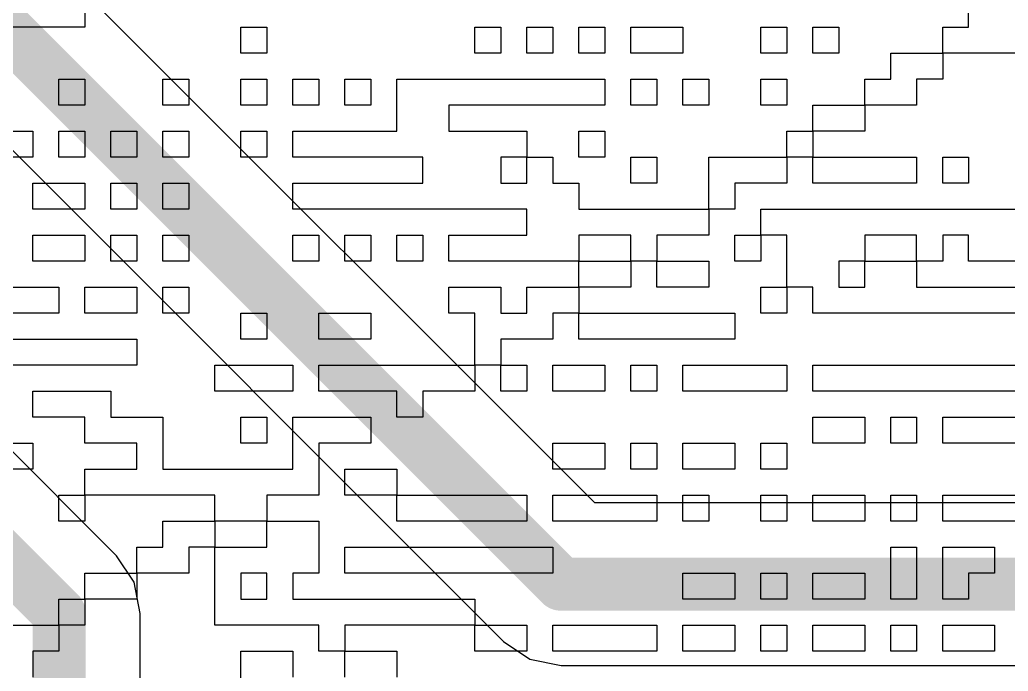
# Model space of a CAD drawing. Header units: inches. Extents: x 0.02 to 6.01, y 0.01 to 5.6.
# Drawn here: x 3.8076 to 3.9937, y 3.206 to 3.3286 of the extents above; entities that cross this region are included whole.
import ezdxf

# ---------------------------------------------------------------- set-up
doc = ezdxf.new("R2010")
doc.units = ezdxf.units.IN
doc.header["$MEASUREMENT"] = 0
for name, color, linetype in [('Bottom Layer', 5, 'Continuous'), ('Bottom Overlay', 54, 'Continuous'), ('Top Layer', 1, 'Continuous')]:
    doc.layers.add(name, color=color, linetype=linetype)

msp = doc.modelspace()

# ---------------------------------------------------------------- linework, layer by layer
at = {"layer": 'Bottom Layer'}
msp.add_lwpolyline([(4.54993, 5.5954, 0.01, 0.01, -0.760418), (3.00371, 0.01993, 0.01, 0.01, 0)], format="xyseb", dxfattribs=at)
at = {"layer": 'Bottom Overlay'}
for p, q in [((3.81987, 3.33212), (3.81987, 3.32723)), ((3.98624, 3.32723), (3.98624, 3.33212)), ((3.81987, 3.32723), (3.79051, 3.32723)), ((3.84923, 3.32233), (3.84923, 3.32723)), ((3.84923, 3.32723), (3.85412, 3.32723)), ((3.85412, 3.32723), (3.85412, 3.32233)), ((3.89327, 3.32233), (3.89327, 3.32723)), ((3.89327, 3.32723), (3.89816, 3.32723)), ((3.89816, 3.32723), (3.89816, 3.32233)), ((3.90305, 3.32233), (3.90305, 3.32723)), ((3.90305, 3.32723), (3.90795, 3.32723)), ((3.90795, 3.32723), (3.90795, 3.32233)), ((3.91284, 3.32233), (3.91284, 3.32723)), ((3.91284, 3.32723), (3.91773, 3.32723)), ((3.91773, 3.32723), (3.91773, 3.32233)), ((3.92263, 3.32233), (3.92263, 3.32723)), ((3.92263, 3.32723), (3.93241, 3.32723)), ((3.93241, 3.32723), (3.93241, 3.32233)), ((3.94709, 3.32723), (3.95199, 3.32723)), ((3.94709, 3.32233), (3.94709, 3.32723)), ((3.95199, 3.32723), (3.95199, 3.32233)), ((3.95688, 3.32233), (3.95688, 3.32723)), ((3.95688, 3.32723), (3.96177, 3.32723)), ((3.96177, 3.32723), (3.96177, 3.32233)), ((3.98135, 3.32233), (3.98135, 3.32723)), ((3.98135, 3.32723), (3.98624, 3.32723)), ((3.85412, 3.32233), (3.84923, 3.32233)), ((3.89816, 3.32233), (3.89327, 3.32233)), ((3.90795, 3.32233), (3.90305, 3.32233)), ((3.91773, 3.32233), (3.91284, 3.32233)), ((3.93241, 3.32233), (3.92263, 3.32233)), ((3.95199, 3.32233), (3.94709, 3.32233)), ((3.96177, 3.32233), (3.95688, 3.32233)), ((3.97156, 3.31744), (3.97156, 3.32233)), ((3.97156, 3.32233), (3.98135, 3.32233)), ((3.99113, 3.32233), (3.98135, 3.32233)), ((3.98135, 3.32233), (3.98135, 3.31744)), ((3.99603, 3.32233), (3.99113, 3.32233)), ((3.81497, 3.31744), (3.81987, 3.31744)), ((3.81497, 3.31255), (3.81497, 3.31744)), ((3.81987, 3.31744), (3.81987, 3.31255)), ((3.83455, 3.31744), (3.83944, 3.31744)), ((3.83455, 3.31255), (3.83455, 3.31744)), ((3.83944, 3.31744), (3.83944, 3.31255)), ((3.84923, 3.31255), (3.84923, 3.31744)), ((3.84923, 3.31744), (3.85412, 3.31744)), ((3.85412, 3.31744), (3.85412, 3.31255)), ((3.85901, 3.31255), (3.85901, 3.31744)), ((3.85901, 3.31744), (3.86391, 3.31744)), ((3.86391, 3.31744), (3.86391, 3.31255)), ((3.8688, 3.31744), (3.87369, 3.31744)), ((3.8688, 3.31255), (3.8688, 3.31744)), ((3.87369, 3.31744), (3.87369, 3.31255)), ((3.87859, 3.30765), (3.87859, 3.31744)), ((3.87859, 3.31744), (3.91773, 3.31744)), ((3.91773, 3.31744), (3.91773, 3.31255)), ((3.92263, 3.31255), (3.92263, 3.31744)), ((3.92263, 3.31744), (3.92752, 3.31744)), ((3.92752, 3.31744), (3.92752, 3.31255)), ((3.93241, 3.31255), (3.93241, 3.31744)), ((3.93241, 3.31744), (3.93731, 3.31744)), ((3.93731, 3.31744), (3.93731, 3.31255)), ((3.94709, 3.31744), (3.95199, 3.31744)), ((3.94709, 3.31255), (3.94709, 3.31744)), ((3.95199, 3.31744), (3.95199, 3.31255)), ((3.96667, 3.31255), (3.96667, 3.31744)), ((3.96667, 3.31744), (3.97156, 3.31744)), ((3.98135, 3.31744), (3.97645, 3.31744)), ((3.97645, 3.31744), (3.97645, 3.31255)), ((3.81987, 3.31255), (3.81497, 3.31255)), ((3.83944, 3.31255), (3.83455, 3.31255)), ((3.85412, 3.31255), (3.84923, 3.31255)), ((3.86391, 3.31255), (3.85901, 3.31255)), ((3.87369, 3.31255), (3.8688, 3.31255)), ((3.91773, 3.31255), (3.88837, 3.31255)), ((3.88837, 3.31255), (3.88837, 3.30765)), ((3.92752, 3.31255), (3.92263, 3.31255)), ((3.93731, 3.31255), (3.93241, 3.31255)), ((3.95199, 3.31255), (3.94709, 3.31255)), ((3.95688, 3.30765), (3.95688, 3.31255)), ((3.95688, 3.31255), (3.96177, 3.31255)), ((3.96177, 3.31255), (3.96667, 3.31255)), ((3.96667, 3.31255), (3.96667, 3.30765)), ((3.97156, 3.31255), (3.96667, 3.31255)), ((3.97645, 3.31255), (3.97156, 3.31255)), ((3.80519, 3.30765), (3.81008, 3.30765)), ((3.81008, 3.30765), (3.81008, 3.30276)), ((3.81497, 3.30276), (3.81497, 3.30765)), ((3.81497, 3.30765), (3.81987, 3.30765)), ((3.81987, 3.30765), (3.81987, 3.30276)), ((3.82476, 3.30276), (3.82476, 3.30765)), ((3.82476, 3.30765), (3.82965, 3.30765)), ((3.82965, 3.30765), (3.82965, 3.30276)), ((3.83455, 3.30276), (3.83455, 3.30765)), ((3.83455, 3.30765), (3.83944, 3.30765)), ((3.83944, 3.30765), (3.83944, 3.30276)), ((3.84923, 3.30276), (3.84923, 3.30765)), ((3.84923, 3.30765), (3.85412, 3.30765)), ((3.85412, 3.30765), (3.85412, 3.30276)), ((3.85901, 3.30276), (3.85901, 3.30765)), ((3.85901, 3.30765), (3.87859, 3.30765)), ((3.88837, 3.30765), (3.90305, 3.30765)), ((3.90305, 3.30765), (3.90305, 3.30276)), ((3.91284, 3.30276), (3.91284, 3.30765)), ((3.91284, 3.30765), (3.91773, 3.30765)), ((3.91773, 3.30765), (3.91773, 3.30276)), ((3.95199, 3.30276), (3.95199, 3.30765)), ((3.95199, 3.30765), (3.95688, 3.30765)), ((3.95688, 3.30765), (3.95688, 3.30276)), ((3.96667, 3.30765), (3.95688, 3.30765)), ((3.81008, 3.30276), (3.80029, 3.30276)), ((3.81987, 3.30276), (3.81497, 3.30276)), ((3.82965, 3.30276), (3.82476, 3.30276)), ((3.83944, 3.30276), (3.83455, 3.30276)), ((3.85412, 3.30276), (3.84923, 3.30276)), ((3.88348, 3.30276), (3.85901, 3.30276)), ((3.88348, 3.29787), (3.88348, 3.30276)), ((3.90305, 3.30276), (3.89816, 3.30276)), ((3.89816, 3.30276), (3.89816, 3.29787)), ((3.90305, 3.29787), (3.90305, 3.30276)), ((3.90305, 3.30276), (3.90795, 3.30276)), ((3.90795, 3.30276), (3.90795, 3.29787)), ((3.91773, 3.30276), (3.91284, 3.30276)), ((3.92263, 3.29787), (3.92263, 3.30276)), ((3.92263, 3.30276), (3.92752, 3.30276)), ((3.92752, 3.30276), (3.92752, 3.29787)), ((3.93731, 3.29787), (3.93731, 3.30276)), ((3.93731, 3.30276), (3.95199, 3.30276)), ((3.95688, 3.30276), (3.95199, 3.30276)), ((3.95199, 3.30276), (3.95199, 3.29787)), ((3.95688, 3.29787), (3.95688, 3.30276)), ((3.95688, 3.30276), (3.97645, 3.30276)), ((3.97645, 3.30276), (3.97645, 3.29787)), ((3.98135, 3.30276), (3.98624, 3.30276)), ((3.98135, 3.29787), (3.98135, 3.30276)), ((3.98624, 3.30276), (3.98624, 3.29787)), ((3.81008, 3.29297), (3.81008, 3.29787)), ((3.81008, 3.29787), (3.81987, 3.29787)), ((3.81987, 3.29787), (3.81987, 3.29297)), ((3.82476, 3.29787), (3.82965, 3.29787)), ((3.82476, 3.29297), (3.82476, 3.29787)), ((3.82965, 3.29787), (3.82965, 3.29297)), ((3.83455, 3.29297), (3.83455, 3.29787)), ((3.83455, 3.29787), (3.83944, 3.29787)), ((3.83944, 3.29787), (3.83944, 3.29297)), ((3.85901, 3.29297), (3.85901, 3.29787)), ((3.85901, 3.29787), (3.88348, 3.29787)), ((3.89816, 3.29787), (3.90305, 3.29787)), ((3.90795, 3.29787), (3.91284, 3.29787)), ((3.91284, 3.29787), (3.91284, 3.29297)), ((3.92752, 3.29787), (3.92263, 3.29787)), ((3.93731, 3.29297), (3.93731, 3.29787)), ((3.95199, 3.29787), (3.9422, 3.29787)), ((3.9422, 3.29787), (3.9422, 3.29297)), ((3.97645, 3.29787), (3.95688, 3.29787)), ((3.98624, 3.29787), (3.98135, 3.29787)), ((3.81987, 3.29297), (3.81008, 3.29297)), ((3.82965, 3.29297), (3.82476, 3.29297)), ((3.83944, 3.29297), (3.83455, 3.29297)), ((3.90305, 3.29297), (3.85901, 3.29297)), ((3.90305, 3.28808), (3.90305, 3.29297)), ((3.91284, 3.29297), (3.93731, 3.29297)), ((3.9422, 3.29297), (3.93731, 3.29297)), ((3.93731, 3.29297), (3.93731, 3.28808)), ((3.94709, 3.28808), (3.94709, 3.29297)), ((3.94709, 3.29297), (4.01071, 3.29297)), ((3.81008, 3.28319), (3.81008, 3.28808)), ((3.81008, 3.28808), (3.81987, 3.28808)), ((3.81987, 3.28808), (3.81987, 3.28319)), ((3.82476, 3.28319), (3.82476, 3.28808)), ((3.82476, 3.28808), (3.82965, 3.28808)), ((3.82965, 3.28808), (3.82965, 3.28319)), ((3.83455, 3.28319), (3.83455, 3.28808)), ((3.83455, 3.28808), (3.83944, 3.28808)), ((3.83944, 3.28808), (3.83944, 3.28319)), ((3.85901, 3.28319), (3.85901, 3.28808)), ((3.85901, 3.28808), (3.86391, 3.28808)), ((3.86391, 3.28808), (3.86391, 3.28319)), ((3.8688, 3.28808), (3.87369, 3.28808)), ((3.8688, 3.28319), (3.8688, 3.28808)), ((3.87369, 3.28808), (3.87369, 3.28319)), ((3.87859, 3.28319), (3.87859, 3.28808)), ((3.87859, 3.28808), (3.88348, 3.28808)), ((3.88348, 3.28808), (3.88348, 3.28319)), ((3.88837, 3.28319), (3.88837, 3.28808)), ((3.88837, 3.28808), (3.90305, 3.28808)), ((3.92263, 3.28808), (3.91284, 3.28808)), ((3.91284, 3.28808), (3.91284, 3.28319)), ((3.92263, 3.28319), (3.92263, 3.28808)), ((3.93731, 3.28808), (3.92752, 3.28808)), ((3.92752, 3.28808), (3.92752, 3.28319)), ((3.9422, 3.28808), (3.94709, 3.28808)), ((3.9422, 3.28319), (3.9422, 3.28808)), ((3.94709, 3.28808), (3.94709, 3.28319)), ((3.95199, 3.28808), (3.94709, 3.28808)), ((3.95199, 3.27829), (3.95199, 3.28808)), ((3.97645, 3.28808), (3.96667, 3.28808)), ((3.96667, 3.28808), (3.96667, 3.28319)), ((3.97645, 3.28319), (3.97645, 3.28808)), ((3.98624, 3.28808), (3.98135, 3.28808)), ((3.98135, 3.28808), (3.98135, 3.28319)), ((3.98624, 3.28319), (3.98624, 3.28808)), ((3.81497, 3.28319), (3.81008, 3.28319)), ((3.81987, 3.28319), (3.81497, 3.28319)), ((3.82965, 3.28319), (3.82476, 3.28319)), ((3.83944, 3.28319), (3.83455, 3.28319)), ((3.86391, 3.28319), (3.85901, 3.28319)), ((3.87369, 3.28319), (3.8688, 3.28319)), ((3.88348, 3.28319), (3.87859, 3.28319)), ((3.91284, 3.28319), (3.88837, 3.28319)), ((3.91284, 3.28319), (3.91773, 3.28319)), ((3.91284, 3.27829), (3.91284, 3.28319)), ((3.91773, 3.28319), (3.92263, 3.28319)), ((3.92263, 3.28319), (3.92263, 3.27829)), ((3.92752, 3.28319), (3.92263, 3.28319)), ((3.92752, 3.28319), (3.93731, 3.28319)), ((3.92752, 3.27829), (3.92752, 3.28319)), ((3.93731, 3.28319), (3.93731, 3.27829)), ((3.94709, 3.28319), (3.9422, 3.28319)), ((3.96667, 3.28319), (3.96177, 3.28319)), ((3.96177, 3.28319), (3.96177, 3.27829)), ((3.96667, 3.28319), (3.97645, 3.28319)), ((3.96667, 3.27829), (3.96667, 3.28319)), ((3.98135, 3.28319), (3.97645, 3.28319)), ((3.97645, 3.28319), (3.97645, 3.27829)), ((3.99603, 3.28319), (3.98624, 3.28319)), ((3.80519, 3.27829), (3.81008, 3.27829)), ((3.81008, 3.27829), (3.81497, 3.27829)), ((3.81497, 3.27829), (3.81497, 3.2734)), ((3.81987, 3.2734), (3.81987, 3.27829)), ((3.81987, 3.27829), (3.82476, 3.27829)), ((3.82476, 3.27829), (3.82965, 3.27829)), ((3.82965, 3.27829), (3.82965, 3.2734)), ((3.83455, 3.2734), (3.83455, 3.27829)), ((3.83455, 3.27829), (3.83944, 3.27829)), ((3.83944, 3.27829), (3.83944, 3.2734)), ((3.88837, 3.2734), (3.88837, 3.27829)), ((3.88837, 3.27829), (3.89816, 3.27829)), ((3.89816, 3.27829), (3.89816, 3.2734)), ((3.90305, 3.2734), (3.90305, 3.27829)), ((3.90305, 3.27829), (3.91284, 3.27829)), ((3.91284, 3.27829), (3.91284, 3.2734)), ((3.92263, 3.27829), (3.91284, 3.27829)), ((3.93731, 3.27829), (3.92752, 3.27829)), ((3.94709, 3.2734), (3.94709, 3.27829)), ((3.94709, 3.27829), (3.95199, 3.27829)), ((3.95199, 3.27829), (3.95199, 3.2734)), ((3.95688, 3.27829), (3.95199, 3.27829)), ((3.95688, 3.2734), (3.95688, 3.27829)), ((3.96177, 3.27829), (3.96667, 3.27829)), ((3.97645, 3.27829), (3.99603, 3.27829)), ((3.81497, 3.2734), (3.78072, 3.2734)), ((3.82965, 3.2734), (3.81987, 3.2734)), ((3.83944, 3.2734), (3.83455, 3.2734)), ((3.84923, 3.26851), (3.84923, 3.2734)), ((3.84923, 3.2734), (3.85412, 3.2734)), ((3.85412, 3.2734), (3.85412, 3.26851)), ((3.86391, 3.26851), (3.86391, 3.2734)), ((3.86391, 3.2734), (3.8688, 3.2734)), ((3.8688, 3.2734), (3.87369, 3.2734)), ((3.87369, 3.2734), (3.87369, 3.26851)), ((3.89327, 3.2734), (3.88837, 3.2734)), ((3.89327, 3.26361), (3.89327, 3.2734)), ((3.89816, 3.2734), (3.90305, 3.2734)), ((3.91284, 3.2734), (3.90795, 3.2734)), ((3.90795, 3.2734), (3.90795, 3.26851)), ((3.91284, 3.2734), (3.9422, 3.2734)), ((3.91284, 3.26851), (3.91284, 3.2734)), ((3.9422, 3.2734), (3.9422, 3.26851)), ((3.95199, 3.2734), (3.94709, 3.2734)), ((3.99603, 3.2734), (3.95688, 3.2734)), ((3.80029, 3.26851), (3.81008, 3.26851)), ((3.81008, 3.26851), (3.81497, 3.26851)), ((3.81497, 3.26851), (3.82965, 3.26851)), ((3.82965, 3.26851), (3.82965, 3.26361)), ((3.85412, 3.26851), (3.84923, 3.26851)), ((3.87369, 3.26851), (3.86391, 3.26851)), ((3.90795, 3.26851), (3.89816, 3.26851)), ((3.89816, 3.26851), (3.89816, 3.26361)), ((3.9422, 3.26851), (3.91284, 3.26851)), ((3.82965, 3.26361), (3.80029, 3.26361)), ((3.84433, 3.26361), (3.84923, 3.26361)), ((3.84433, 3.25872), (3.84433, 3.26361)), ((3.84923, 3.26361), (3.85901, 3.26361)), ((3.85901, 3.26361), (3.85901, 3.25872)), ((3.86391, 3.25872), (3.86391, 3.26361)), ((3.86391, 3.26361), (3.88348, 3.26361)), ((3.88348, 3.26361), (3.88837, 3.26361)), ((3.88837, 3.26361), (3.89327, 3.26361)), ((3.89327, 3.26361), (3.89327, 3.25872)), ((3.89816, 3.26361), (3.89327, 3.26361)), ((3.89816, 3.25872), (3.89816, 3.26361)), ((3.89816, 3.26361), (3.90305, 3.26361)), ((3.90305, 3.26361), (3.90305, 3.25872)), ((3.90795, 3.25872), (3.90795, 3.26361)), ((3.90795, 3.26361), (3.91284, 3.26361)), ((3.91284, 3.26361), (3.91773, 3.26361)), ((3.91773, 3.26361), (3.91773, 3.25872)), ((3.92263, 3.25872), (3.92263, 3.26361)), ((3.92263, 3.26361), (3.92752, 3.26361)), ((3.92752, 3.26361), (3.92752, 3.25872)), ((3.93241, 3.25872), (3.93241, 3.26361)), ((3.93241, 3.26361), (3.95199, 3.26361)), ((3.95199, 3.26361), (3.95199, 3.25872)), ((3.95688, 3.25872), (3.95688, 3.26361)), ((3.95688, 3.26361), (4.00581, 3.26361)), ((3.81008, 3.25383), (3.81008, 3.25872)), ((3.81008, 3.25872), (3.82476, 3.25872)), ((3.82476, 3.25872), (3.82476, 3.25383)), ((3.85901, 3.25872), (3.84433, 3.25872)), ((3.87859, 3.25872), (3.86391, 3.25872)), ((3.87859, 3.25383), (3.87859, 3.25872)), ((3.89327, 3.25872), (3.88348, 3.25872)), ((3.88348, 3.25872), (3.88348, 3.25383)), ((3.90305, 3.25872), (3.89816, 3.25872)), ((3.91773, 3.25872), (3.90795, 3.25872)), ((3.92752, 3.25872), (3.92263, 3.25872)), ((3.93731, 3.25872), (3.93241, 3.25872)), ((3.9422, 3.25872), (3.93731, 3.25872)), ((3.95199, 3.25872), (3.9422, 3.25872)), ((4.01071, 3.25872), (3.95688, 3.25872)), ((3.81987, 3.25383), (3.81008, 3.25383)), ((3.81987, 3.24893), (3.81987, 3.25383)), ((3.82476, 3.25383), (3.83455, 3.25383)), ((3.83455, 3.25383), (3.83455, 3.24404)), ((3.84923, 3.24893), (3.84923, 3.25383)), ((3.84923, 3.25383), (3.85412, 3.25383)), ((3.85412, 3.25383), (3.85412, 3.24893)), ((3.85901, 3.24404), (3.85901, 3.25383)), ((3.85901, 3.25383), (3.87369, 3.25383)), ((3.87369, 3.25383), (3.87369, 3.24893)), ((3.88348, 3.25383), (3.87859, 3.25383)), ((3.95688, 3.24893), (3.95688, 3.25383)), ((3.95688, 3.25383), (3.96177, 3.25383)), ((3.96177, 3.25383), (3.96667, 3.25383)), ((3.96667, 3.25383), (3.96667, 3.24893)), ((3.97156, 3.24893), (3.97156, 3.25383)), ((3.97156, 3.25383), (3.97645, 3.25383)), ((3.97645, 3.25383), (3.97645, 3.24893)), ((3.98135, 3.24893), (3.98135, 3.25383)), ((3.98135, 3.25383), (3.99603, 3.25383)), ((3.80519, 3.24893), (3.81008, 3.24893)), ((3.81008, 3.24893), (3.81008, 3.24404)), ((3.82965, 3.24893), (3.81987, 3.24893)), ((3.82965, 3.24404), (3.82965, 3.24893)), ((3.85412, 3.24893), (3.84923, 3.24893)), ((3.87369, 3.24893), (3.86391, 3.24893)), ((3.86391, 3.24893), (3.86391, 3.23915)), ((3.90795, 3.24404), (3.90795, 3.24893)), ((3.90795, 3.24893), (3.91773, 3.24893)), ((3.91773, 3.24893), (3.91773, 3.24404)), ((3.92263, 3.24893), (3.92752, 3.24893)), ((3.92263, 3.24404), (3.92263, 3.24893)), ((3.92752, 3.24893), (3.92752, 3.24404)), ((3.93241, 3.24404), (3.93241, 3.24893)), ((3.93241, 3.24893), (3.9422, 3.24893)), ((3.9422, 3.24893), (3.9422, 3.24404)), ((3.94709, 3.24404), (3.94709, 3.24893)), ((3.94709, 3.24893), (3.95199, 3.24893)), ((3.95199, 3.24893), (3.95199, 3.24404)), ((3.96667, 3.24893), (3.95688, 3.24893)), ((3.97645, 3.24893), (3.97156, 3.24893)), ((3.99603, 3.24893), (3.98135, 3.24893)), ((3.81008, 3.24404), (3.80519, 3.24404)), ((3.81987, 3.23915), (3.81987, 3.24404)), ((3.81987, 3.24404), (3.82965, 3.24404)), ((3.83455, 3.24404), (3.85901, 3.24404)), ((3.8688, 3.23915), (3.8688, 3.24404)), ((3.8688, 3.24404), (3.87859, 3.24404)), ((3.87859, 3.24404), (3.87859, 3.23915)), ((3.91284, 3.24404), (3.90795, 3.24404)), ((3.91773, 3.24404), (3.91284, 3.24404)), ((3.92752, 3.24404), (3.92263, 3.24404)), ((3.9422, 3.24404), (3.93241, 3.24404)), ((3.95199, 3.24404), (3.94709, 3.24404)), ((3.81497, 3.23425), (3.81497, 3.23915)), ((3.81497, 3.23915), (3.81987, 3.23915)), ((3.81987, 3.23915), (3.81987, 3.23425)), ((3.84433, 3.23915), (3.81987, 3.23915)), ((3.84433, 3.23425), (3.84433, 3.23915)), ((3.86391, 3.23915), (3.85412, 3.23915)), ((3.85412, 3.23915), (3.85412, 3.23425)), ((3.87859, 3.23915), (3.8688, 3.23915)), ((3.87859, 3.23425), (3.87859, 3.23915)), ((3.87859, 3.23915), (3.88837, 3.23915)), ((3.88837, 3.23915), (3.89327, 3.23915)), ((3.89327, 3.23915), (3.90305, 3.23915)), ((3.90305, 3.23915), (3.90305, 3.23425)), ((3.90795, 3.23425), (3.90795, 3.23915)), ((3.90795, 3.23915), (3.92752, 3.23915)), ((3.92752, 3.23915), (3.92752, 3.23425)), ((3.93241, 3.23425), (3.93241, 3.23915)), ((3.93241, 3.23915), (3.93731, 3.23915)), ((3.93731, 3.23915), (3.93731, 3.23425)), ((3.94709, 3.23425), (3.94709, 3.23915)), ((3.94709, 3.23915), (3.95199, 3.23915)), ((3.95199, 3.23915), (3.95199, 3.23425)), ((3.95688, 3.23425), (3.95688, 3.23915)), ((3.95688, 3.23915), (3.96667, 3.23915)), ((3.96667, 3.23915), (3.96667, 3.23425)), ((3.97156, 3.23915), (3.97645, 3.23915)), ((3.97156, 3.23425), (3.97156, 3.23915)), ((3.97645, 3.23915), (3.97645, 3.23425)), ((3.98135, 3.23425), (3.98135, 3.23915)), ((3.98135, 3.23915), (4.02049, 3.23915)), ((3.81987, 3.23425), (3.81497, 3.23425)), ((3.83455, 3.22936), (3.83455, 3.23425)), ((3.83455, 3.23425), (3.84433, 3.23425)), ((3.85412, 3.23425), (3.84433, 3.23425)), ((3.84433, 3.23425), (3.84433, 3.22936)), ((3.85412, 3.22936), (3.85412, 3.23425)), ((3.85412, 3.23425), (3.86391, 3.23425)), ((3.86391, 3.23425), (3.86391, 3.22447)), ((3.90305, 3.23425), (3.87859, 3.23425)), ((3.92752, 3.23425), (3.90795, 3.23425)), ((3.93731, 3.23425), (3.93241, 3.23425)), ((3.95199, 3.23425), (3.94709, 3.23425)), ((3.96667, 3.23425), (3.95688, 3.23425)), ((3.97645, 3.23425), (3.97156, 3.23425)), ((4.02049, 3.23425), (3.98135, 3.23425)), ((3.82965, 3.22447), (3.82965, 3.22936)), ((3.82965, 3.22936), (3.83455, 3.22936)), ((3.84433, 3.22936), (3.83944, 3.22936)), ((3.83944, 3.22936), (3.83944, 3.22447)), ((3.84433, 3.21468), (3.84433, 3.22936)), ((3.84433, 3.22936), (3.85412, 3.22936)), ((3.8688, 3.22447), (3.8688, 3.22936)), ((3.8688, 3.22936), (3.90795, 3.22936)), ((3.90795, 3.22936), (3.90795, 3.22447)), ((3.97156, 3.22447), (3.97156, 3.22936)), ((3.97156, 3.22936), (3.97645, 3.22936)), ((3.97645, 3.22936), (3.97645, 3.21957)), ((3.98135, 3.22447), (3.98135, 3.22936)), ((3.98135, 3.22936), (3.99113, 3.22936)), ((3.99113, 3.22936), (3.99113, 3.22447)), ((3.81987, 3.22447), (3.82476, 3.22447)), ((3.81987, 3.21957), (3.81987, 3.22447)), ((3.82476, 3.22447), (3.82965, 3.22447)), ((3.82965, 3.22447), (3.82965, 3.21957)), ((3.83944, 3.22447), (3.82965, 3.22447)), ((3.85412, 3.22447), (3.84923, 3.22447)), ((3.84923, 3.22447), (3.84923, 3.21957)), ((3.85412, 3.21957), (3.85412, 3.22447)), ((3.86391, 3.22447), (3.85901, 3.22447)), ((3.85901, 3.22447), (3.85901, 3.21957)), ((3.90795, 3.22447), (3.8688, 3.22447)), ((3.93241, 3.22447), (3.93731, 3.22447)), ((3.93241, 3.21957), (3.93241, 3.22447)), ((3.93731, 3.22447), (3.9422, 3.22447)), ((3.9422, 3.22447), (3.9422, 3.21957)), ((3.94709, 3.21957), (3.94709, 3.22447)), ((3.94709, 3.22447), (3.95199, 3.22447)), ((3.95199, 3.22447), (3.95199, 3.21957)), ((3.95688, 3.21957), (3.95688, 3.22447)), ((3.95688, 3.22447), (3.96667, 3.22447)), ((3.96667, 3.22447), (3.96667, 3.21957)), ((3.97156, 3.21957), (3.97156, 3.22447)), ((3.98135, 3.21957), (3.98135, 3.22447)), ((3.99113, 3.22447), (3.98624, 3.22447)), ((3.98624, 3.22447), (3.98624, 3.21957)), ((3.81497, 3.21957), (3.81987, 3.21957)), ((3.81497, 3.21468), (3.81497, 3.21957)), ((3.82965, 3.21957), (3.81987, 3.21957)), ((3.81987, 3.21957), (3.81987, 3.21468)), ((3.84923, 3.21957), (3.85412, 3.21957)), ((3.85901, 3.21957), (3.89327, 3.21957)), ((3.89327, 3.21957), (3.89327, 3.21468)), ((3.9422, 3.21957), (3.93241, 3.21957)), ((3.95199, 3.21957), (3.94709, 3.21957)), ((3.96177, 3.21957), (3.95688, 3.21957)), ((3.96667, 3.21957), (3.96177, 3.21957)), ((3.97645, 3.21957), (3.97156, 3.21957)), ((3.98624, 3.21957), (3.98135, 3.21957)), ((3.80519, 3.21468), (3.81497, 3.21468)), ((3.81497, 3.21468), (3.81497, 3.20979)), ((3.81987, 3.21468), (3.81497, 3.21468)), ((3.86391, 3.21468), (3.84433, 3.21468)), ((3.86391, 3.20979), (3.86391, 3.21468)), ((3.89327, 3.21468), (3.8688, 3.21468)), ((3.8688, 3.21468), (3.8688, 3.20979)), ((3.89327, 3.20979), (3.89327, 3.21468)), ((3.89327, 3.21468), (3.90305, 3.21468)), ((3.90305, 3.21468), (3.90305, 3.20979)), ((3.90795, 3.20979), (3.90795, 3.21468)), ((3.90795, 3.21468), (3.91284, 3.21468)), ((3.91284, 3.21468), (3.91773, 3.21468)), ((3.91773, 3.21468), (3.92752, 3.21468)), ((3.92752, 3.21468), (3.92752, 3.20979)), ((3.93241, 3.21468), (3.93731, 3.21468)), ((3.93241, 3.20979), (3.93241, 3.21468)), ((3.93731, 3.21468), (3.9422, 3.21468)), ((3.9422, 3.21468), (3.9422, 3.20979)), ((3.94709, 3.20979), (3.94709, 3.21468)), ((3.94709, 3.21468), (3.95199, 3.21468)), ((3.95199, 3.21468), (3.95199, 3.20979)), ((3.95688, 3.20979), (3.95688, 3.21468)), ((3.95688, 3.21468), (3.96667, 3.21468)), ((3.96667, 3.21468), (3.96667, 3.20979)), ((3.97156, 3.20979), (3.97156, 3.21468)), ((3.97156, 3.21468), (3.97645, 3.21468)), ((3.97645, 3.21468), (3.97645, 3.20979)), ((3.98135, 3.20979), (3.98135, 3.21468)), ((3.98135, 3.21468), (3.99113, 3.21468)), ((3.99113, 3.21468), (3.99113, 3.20979)), ((3.81497, 3.20979), (3.81008, 3.20979)), ((3.81008, 3.20979), (3.81008, 3.20489)), ((3.84923, 3.2), (3.84923, 3.20979)), ((3.84923, 3.20979), (3.85901, 3.20979)), ((3.85901, 3.20979), (3.85901, 3.20489)), ((3.8688, 3.20979), (3.86391, 3.20979)), ((3.8688, 3.20489), (3.8688, 3.20979)), ((3.8688, 3.20979), (3.87859, 3.20979)), ((3.87859, 3.20979), (3.87859, 3.20489)), ((3.90305, 3.20979), (3.89327, 3.20979)), ((3.92752, 3.20979), (3.90795, 3.20979)), ((3.9422, 3.20979), (3.93241, 3.20979)), ((3.95199, 3.20979), (3.94709, 3.20979)), ((3.96177, 3.20979), (3.95688, 3.20979)), ((3.96667, 3.20979), (3.96177, 3.20979)), ((3.97645, 3.20979), (3.97156, 3.20979)), ((3.98624, 3.20979), (3.98135, 3.20979)), ((3.99113, 3.20979), (3.98624, 3.20979))]:
    msp.add_line(p, q, dxfattribs=at)
at = {"layer": 'Top Layer'}
for p, q in [((3.82581, 3.22769), (3.6937, 3.35981)), ((3.91583, 3.23767), (3.7937, 3.35981)), ((3.77207, 3.33818), (3.89868, 3.21156)), ((4.13262, 3.23767), (3.91583, 3.23767)), ((3.82913, 3.22273), (3.82581, 3.22769)), ((3.83029, 3.21687), (3.82913, 3.22273)), ((3.83029, 2.81634), (3.83029, 3.21687)), ((3.89868, 3.21156), (3.90364, 3.20825)), ((3.90364, 3.20825), (3.9095, 3.20709)), ((3.9095, 3.20709), (4.12629, 3.20709))]:
    msp.add_line(p, q, dxfattribs=at)
for points in [[(4.54809, 5.5936, 0.01, 0.01, -0.760418), (3.00187, 0.01813, 0.01, 0.01, 0)], [(3.65687, 3.375, 0.01, 0.01, 0), (3.815, 3.21687, 0.01, 0.01, 0)], [(3.75687, 3.375, 0.01, 0.01, 0), (3.9095, 3.22238, 0.01, 0.01, 0)], [(3.9095, 3.22238, 0.01, 0.01, 0), (4.13262, 3.22238, 0.01, 0.01, 0)], [(3.815, 2.81, 0.01, 0.01, 0), (3.815, 3.21687, 0.01, 0.01, 0)]]:
    msp.add_lwpolyline(points, format="xyseb", dxfattribs=at)
for points in [[(3.907, 3.22238, 0.005, 0.005, 1), (3.912, 3.22238, 0.005, 0.005, 1)], [(3.907, 3.22238, 0.005, 0.005, 1), (3.912, 3.22238, 0.005, 0.005, 1)], [(3.8125, 3.21687, 0.005, 0.005, 1), (3.8175, 3.21687, 0.005, 0.005, 1)], [(3.8125, 3.21687, 0.005, 0.005, 1), (3.8175, 3.21687, 0.005, 0.005, 1)]]:
    msp.add_lwpolyline(points, format="xyseb", close=True, dxfattribs=at)

doc.saveas('drawing.dxf')
